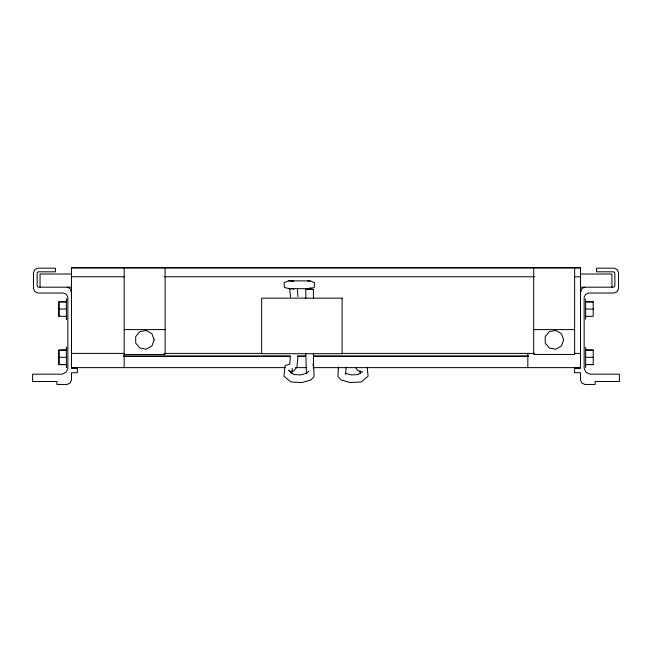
<?xml version="1.0" encoding="UTF-8"?>
<svg xmlns="http://www.w3.org/2000/svg" width="652" height="652" viewBox="0 0 652 652"><rect width="100%" height="100%" fill="white"/><g stroke="black" fill="none" stroke-linecap="round" stroke-linejoin="round"><path stroke-width="0.98" d="M305.821 353.221L306.375 373.629M305.821 298.494L305.821 289.366L313.433 289.366L313.433 298.526M313.425 353.465L313.498 368.804L313.302 366.897M580.492 352.447L580.492 298.877M338.502 368.804L338.518 366.962M345.609 374.558L346.114 367.174M290.433 356.489L289.7 364.175L285.079 365.568L283.913 376.163L290.816 381.974L301.892 382.577L311.085 379.896L314.011 376.644L313.889 369.7L313.009 364.036M297.891 357.263L296.978 366.994L293.995 370.703L291.232 371.534M338.306 367.793L337.989 376.644L340.914 379.896L350.108 382.577L361.184 381.974L368.087 376.163L367.223 367.345M292.365 368.388L291.509 373.498L288.722 370.149L293.946 374.55L300.817 374.916L306.864 373.156L308.82 370.98M580.492 293.033L581.877 288.567L584.877 287.182M361.037 372.031L358.054 374.55L351.183 374.916L345.136 373.156M309.455 288.64L314.174 287.516L314.549 282.715L310.067 280.873L307.271 280.873L288.616 280.873L284.06 282.707L284.443 287.499L289.227 288.64L294.15 288.893L292.292 288.445M307.068 288.795L310.808 287.891M307.671 281.028L310.067 280.873M313.433 289.366L305.821 289.366M66.39 301.778L58.786 301.811L58.786 316.285L66.602 316.334M66.602 301.852L58.998 301.876L58.998 316.359M58.786 309.048L66.39 309.024M66.39 350.042L58.786 350.075L58.786 364.549L66.39 364.525M66.602 350.116L58.998 350.14L58.998 364.623L66.602 364.598M58.786 357.312L66.39 357.288M71.508 268.037L580.492 268.037M71.606 274.019L40.065 274.019L40.065 287.182M580.394 274.019L611.935 274.019L611.935 287.182M71.508 276.758L124.442 276.758M164.141 276.758L534.681 276.758M574.379 276.758L580.492 276.758M71.606 287.182L38.598 287.182L37.604 286.717L37.14 285.715L37.14 273.286L37.604 272.283L38.598 271.819L55.42 271.819L55.42 268.168L37.873 268.168L34.874 269.553L33.48 272.552L33.48 288.64L34.874 291.64L37.873 293.033L63.464 293.033L66.463 294.419L67.857 297.418L67.857 368.323L65.999 372.316L62.005 374.175L32.6 374.175L32.6 381.518L56.887 381.518L56.887 384.444L67.123 384.444L70.123 383.05L71.508 380.051L71.508 372.74L77.36 372.74L77.36 368.356L71.508 368.356L71.508 267.556L580.492 267.556L580.492 368.356L574.64 368.356L574.64 372.74L580.492 372.74L580.492 380.051L581.877 383.05L584.877 384.444L595.113 384.444L595.113 381.518L619.4 381.518L619.4 374.175L589.995 374.175L586.001 372.316L584.143 368.323L584.143 297.418L585.537 294.419L588.536 293.033L614.127 293.033L617.126 291.64L618.52 288.64L618.52 272.552L617.126 269.553L614.127 268.168L596.58 268.168L596.58 271.819L613.402 271.819L614.396 272.283L614.86 273.286L614.86 285.715L614.396 286.717L613.402 287.182L580.394 287.182M289.227 288.64L306.782 288.64M124.165 329.594L165.119 329.594M533.686 329.594L574.64 329.594M71.508 353.408L124.442 353.408M164.141 353.408L261.868 353.408M342.284 353.408L534.681 353.408M574.379 353.408L580.492 353.408M124.165 354.46L165.119 354.46L165.119 268.168M123.424 356.065L290.368 356.065M297.499 356.065L305.641 356.065M313.783 356.065L528.576 356.065M123.424 356.31L290.368 356.31M297.499 356.31L305.641 356.31M313.783 356.31L528.576 356.31M71.508 367.622L285.283 367.622M295.462 367.622L306.66 367.622M313.783 367.622L580.492 367.622M585.61 301.778L593.214 301.811L593.214 316.359L585.61 316.261M585.61 301.852L593.214 301.876M585.61 309.024L593.214 309.048M585.61 350.042L593.214 350.075L593.214 364.623L585.61 364.598M585.61 350.116L593.214 350.14M585.61 357.288L593.214 357.312M585.61 364.525L593.214 364.549M288.616 280.873L293.742 281.142M362.61 372.088L358.005 370.703L355.617 367.736M67.123 287.182L70.123 288.567L71.508 293.033M360.067 370.939L360.491 373.498M297.402 288.632L297.923 296.627M289.675 288.73L290.466 297.035M585.61 299.023L585.61 319.284M585.61 347.288L585.61 367.549M574.64 268.168L574.64 354.46L533.686 354.46L533.686 268.168M527.835 353.873L527.835 367.622M124.165 268.168L124.165 367.622M66.602 299.097L66.602 301.028M66.602 317.353L66.602 319.284M66.602 347.361L66.602 349.293M66.602 365.617L66.602 367.549M66.39 299.023L66.39 319.211M66.39 347.288L66.39 367.475M154.149 339.831L151.924 345.943L146.292 349.195L139.887 348.062L135.706 343.082L135.706 336.579L139.887 331.599L146.292 330.466L151.924 333.718L154.149 339.831M563.67 339.831L561.445 345.943L555.814 349.195L549.408 348.062L545.227 343.082L545.227 336.579L549.408 331.599L555.814 330.466L561.445 333.718L563.67 339.831M342.088 298.151L261.648 298.151L261.648 353.726L342.088 353.726L342.088 298.151"/></g></svg>
